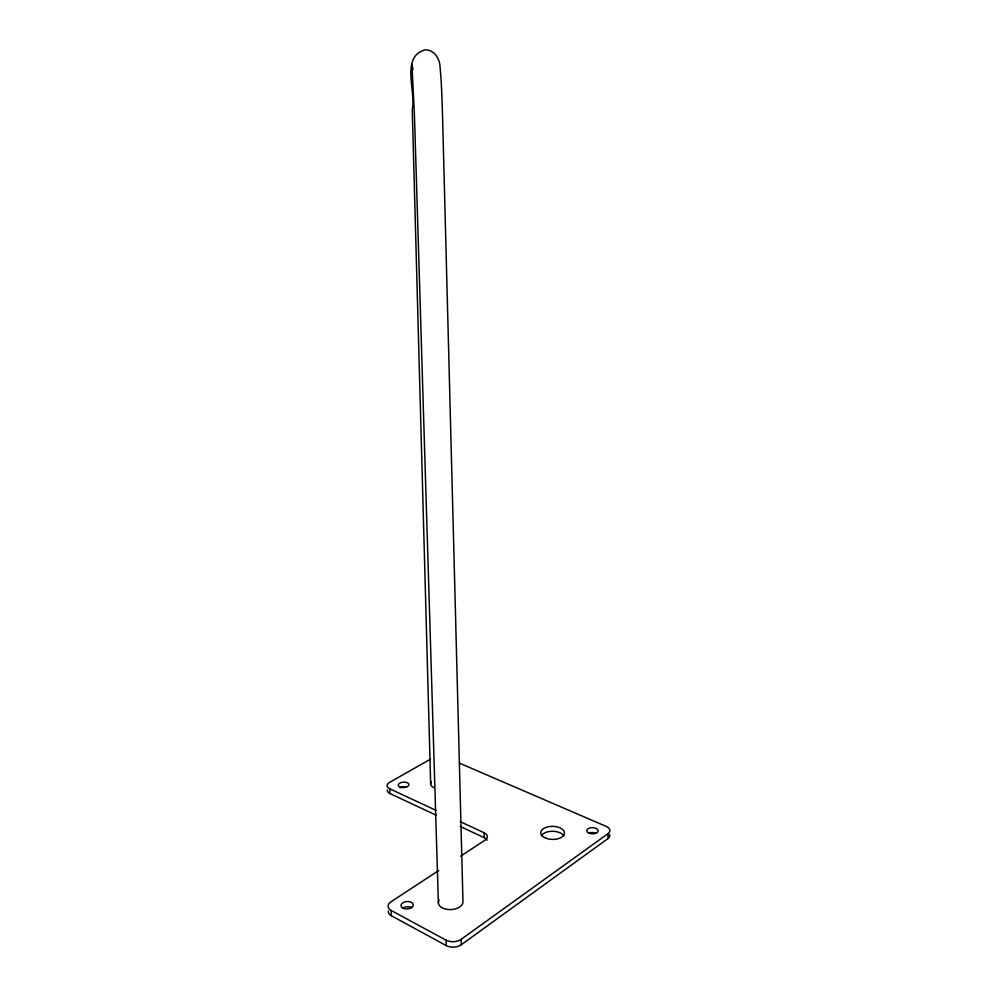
<?xml version="1.0" encoding="UTF-8"?>
<svg xmlns="http://www.w3.org/2000/svg" width="997" height="997" viewBox="0 0 997 997"><rect width="100%" height="100%" fill="white"/><g stroke="black" fill="none" stroke-linecap="round" stroke-linejoin="round"><path stroke-width="1.5" d="M388.369 910.884A10.306 6.181 -4.4 0 0 391.385 915.757L446.245 945.605A10.631 6.63 -2.6 0 0 461.324 944.72L607.983 838.577L608.058 833.629A9.472 5.184 2.4 0 0 606.014 826.326L459.517 763.166M438.705 870.543L391.073 901.749A10.319 6.156 -4.4 0 0 391.173 910.473L446.095 940.183A10.643 6.593 -2.5 0 0 461.2 939.299L608.058 833.629M460.589 856.199L485.041 840.159A9.496 5.272 -1.4 0 0 484.106 832.757L460.165 821.603M430.542 759.116L389.702 782.309A8.923 4.599 -3.5 0 0 389.777 788.826L389.964 793.537L436.374 815.284M389.777 788.826L436.237 810.461M460.278 826.476L484.181 837.679A9.484 5.297 -1.4 0 1 487.072 840.172M413.045 69.616L411.923 64.369L414.465 115.901L438.381 902.821M391.173 910.473L391.385 915.757M430.654 783.966L412.247 109.508C416.335 91.587 400.233 56.38 425.258 49.85C434.767 49.875 440.113 59.346 440.126 67.933C441.634 83.711 442.032 99.588 442.531 115.428L462.969 901.45A12.338 7.378 -2.5 0 1 448.837 909.551A12.338 7.378 -2.5 0 1 439.116 899.955M446.095 940.183L446.245 945.605M461.2 939.299L461.324 944.72M484.106 832.757L484.181 837.679M434.031 787.73A10.68 5.521 -2.3 0 1 431.302 781.81M389.964 793.537A8.911 4.624 -3.5 0 1 387.359 789.898M541.346 835.76A11.827 6.555 1 0 1 552.463 831.261A11.827 6.555 1 0 1 563.816 835.835M402.913 908.08A6.181 3.714 -4.1 0 1 411.611 907.594M589.451 832.919A5.67 3.128 2.2 0 1 595.795 833.243M399.934 787.792A5.334 2.767 -3.3 0 1 405.791 786.907M609.69 834.738A9.459 5.209 2.4 0 1 607.983 838.577M545.907 838.178A11.839 6.53 0.9 0 0 564.439 833.567A11.839 6.53 0.9 0 0 547.59 826.924A11.839 6.53 0.9 0 0 545.907 838.178M404.171 908.579A6.194 3.689 -4.1 0 0 413.319 904.84A6.194 3.689 -4.1 0 0 403.947 902.198A6.194 3.689 -4.1 0 0 404.171 908.579M588.454 832.844A5.683 3.116 2.1 0 0 597.951 831.697A5.683 3.116 2.1 0 0 590.997 827.697A5.683 3.116 2.1 0 0 588.454 832.844M401.006 787.393A5.346 2.754 -3.3 0 0 408.92 784.589A5.346 2.754 -3.3 0 0 400.831 782.62A5.346 2.754 -3.3 0 0 401.006 787.393"/></g></svg>
